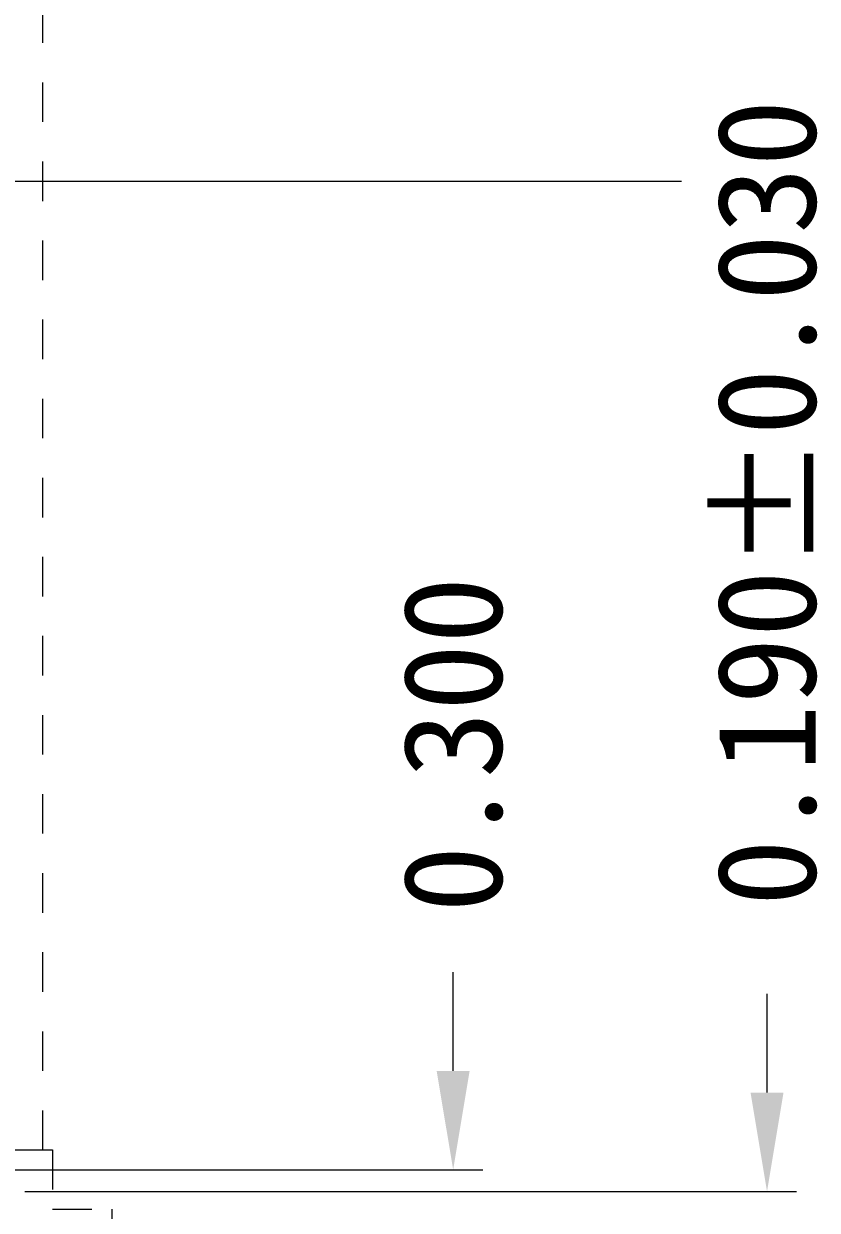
# Model space of a CAD drawing. Extents: x -6879 to 1236, y -1283 to -95.
# Drawn here: x -6645.774 to -6643.767, y -1056.971 to -1053.97 of the extents above; entities that cross this region are included whole.
import ezdxf

# ---------------------------------------------------------------- set-up
doc = ezdxf.new("R2010")
doc.units = 0
doc.header["$LTSCALE"] = 5
doc.header["$MEASUREMENT"] = 0
doc.linetypes.add('0', pattern=[0])
doc.linetypes.add('HIDDEN', pattern=[0.375, 0.25, -0.125])
doc.layers.add('1D', color=4, linetype='CONTINUOUS')
doc.layers.add('\\M+5B1EA\\M+5D7A2', color=4, linetype='0')
doc.styles.add('\\M+5CBCE\\M+5CCE5', font='SimSun.ttf')

msp = doc.modelspace()

# ---------------------------------------------------------------- linework, layer by layer
at = {"layer": '1D', "linetype": 'HIDDEN', "lineweight": 5, "ltscale": 0.02}
msp.add_line((-6645.7264, -1051.9185, -0.0291), (-6645.7264, -1056.8185, -0.0291), dxfattribs=at)
at = {"layer": '1D', "linetype": 'HIDDEN', "lineweight": 5, "ltscale": 0.02, "elevation": -0.0291}
msp.add_lwpolyline([(-6645.8014, -1056.8185), (-6645.7014, -1056.8185), (-6645.7014, -1056.9685), (-6645.5514, -1056.9685), (-6645.5514, -1057.0685), (-6645.7014, -1057.0685), (-6645.7014, -1057.2185), (-6645.8014, -1057.2185), (-6645.8014, -1057.0685), (-6645.9514, -1057.0685), (-6645.9514, -1056.9685), (-6645.8014, -1056.9685)], close=True, dxfattribs=at)
at = {"layer": '\\M+5B1EA\\M+5D7A2', "lineweight": 5}
for p, q in [((-6647.4475, -1054.3685, -0.0291), (-6644.1103, -1054.3685, -0.0291)), ((-6644.6881, -1056.6185, -0.0291), (-6644.6881, -1056.3685, -0.0291)), ((-6643.8945, -1056.6735, -0.0291), (-6643.8945, -1056.4235, -0.0291)), ((-6645.8264, -1056.8685, -0.0291), (-6644.6131, -1056.8685, -0.0291)), ((-6645.7714, -1056.9235, -0.0291), (-6643.8195, -1056.9235, -0.0291))]:
    msp.add_line(p, q, dxfattribs=at)
for points in [[(-6644.7298, -1056.6185, -0.0291), (-6644.6464, -1056.6185, -0.0291), (-6644.6881, -1056.8685, -0.0291)], [(-6643.9361, -1056.6735, -0.0291), (-6643.8528, -1056.6735, -0.0291), (-6643.8945, -1056.9235, -0.0291)]]:
    msp.add_solid(points, dxfattribs=at)

# ---------------------------------------------------------------- texts
at = {"layer": '\\M+5B1EA\\M+5D7A2', "lineweight": 5, "char_height": 0.25, "attachment_point": 5, "rotation": 90, "style": '\\M+5CBCE\\M+5CCE5'}
for s, insert in [('\\A1;0.190±0.030', (-6643.8945, -1055.1819, -0.0291)), ('\\A1;0.300', (-6644.6881, -1055.7935, -0.0291))]:
    msp.add_mtext(s, dxfattribs=dict(at, insert=insert))

doc.saveas('drawing.dxf')
